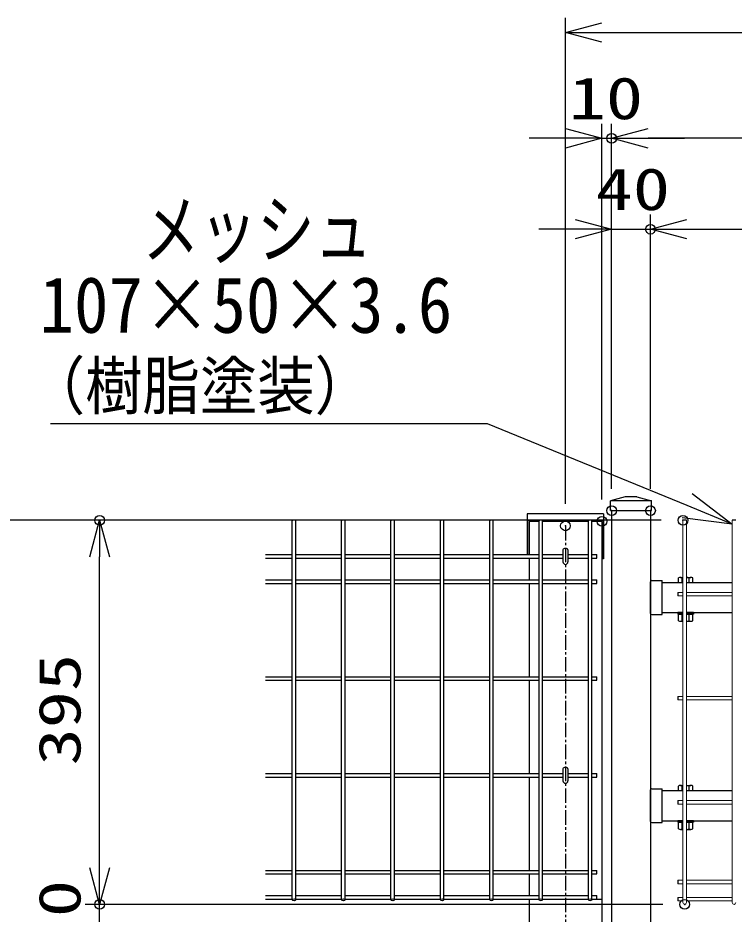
# Model space of a CAD drawing. Units: millimetres, scale not verified. Extents: x -6300 to 6300, y -4454 to 4456.
# Drawn here: x -5529 to -4793, y 1108 to 2030 of the extents above; entities that cross this region are included whole.
import ezdxf
from ezdxf.enums import TextEntityAlignment as Align

# ---------------------------------------------------------------- set-up
doc = ezdxf.new("R2010")
doc.units = ezdxf.units.MM
doc.header["$LTSCALE"] = 20
doc.header["$PDMODE"] = 32
doc.header["$PDSIZE"] = 10
doc.linetypes.add('USER3', pattern=[1.125, 0.75, -0.125, 0.125, -0.125])
for name, color, linetype, lineweight in [('0-1_0', 4, 'Continuous', 25), ('0-3_LAYER04', 7, 'Continuous', 25), ('0-5_実線', 7, 'Continuous', 25), ('0-C_LAYER12', 3, 'Continuous', 25)]:
    doc.layers.add(name, color=color, linetype=linetype, lineweight=lineweight)
doc.layers.add('0-2_DEFPOINTS', color=7, linetype='Continuous')
doc.styles.add('ＭＳ ゴシック', font='')
doc.styles.get('ＭＳ ゴシック').set_extended_font_data('MS Gothic')

# ---------------------------------------------------------------- blocks, each defined once
blk = doc.blocks.new('_Open30')
at = {"layer": '0-1_0', "color": 2}
blk.add_line((0, 0), (-20, 0), dxfattribs=at)
blk.add_lwpolyline([(-20, 5.36), (0, 0), (-20, -5.36)], dxfattribs=at)
blk = doc.blocks.new('MLeader1')
at = {"layer": '0-C_LAYER12', "color": 7}
blk.add_line((-5197.34, 1612.11), (-5496.01, 1612.11), dxfattribs=at)
at = {"layer": '0-C_LAYER12'}
blk.add_line((-4794.71, 1509.14), (-4840.98, 1528.07), dxfattribs=at)
at = {"layer": '0-C_LAYER12', "color": 7}
blk.add_lwpolyline([(-4840.98, 1528.07), (-5046.36, 1612.11), (-5197.34, 1612.11)], dxfattribs=at)
at = {"layer": '0-C_LAYER12'}
blk.add_lwpolyline([(-4835.91, 1540.47), (-4794.71, 1509.14), (-4846.06, 1515.67)], dxfattribs=at)
at = {"layer": '0-C_LAYER12', "style": 'ＭＳ ゴシック', "width": 0.9}
blk.add_text('（樹脂塗装）', height=48.09, dxfattribs=at).set_placement((-5519.34, 1612.86), align=Align.BOTTOM_LEFT)

msp = doc.modelspace()

# ---------------------------------------------------------------- linework, layer by layer
at = {"layer": '0-1_0', "color": 1}
for p, q in [((-4966.15, 1529.85), (-4966.15, 2029.69)), ((-4928.65, 1534.45), (-4928.65, 1920.88)), ((-4918.65, 1545.48), (-4918.65, 1920.88)), ((-4918.65, 1545.48), (-4918.65, 1920.88)), ((-4918.66, 1545.48), (-4918.66, 1827.38)), ((-4878.65, 1545.48), (-4878.65, 1827.38)), ((-4878.65, 1545.48), (-4878.65, 1827.38)), ((-4867.73, 1513.04), (-5706.63, 1513.04)), ((-4867.73, 1513.04), (-5591.58, 1513.04)), ((-4867.73, 1513.04), (-5460.4, 1513.04)), ((-4865.93, 1118.04), (-5460.4, 1118.04)), ((-4865.93, 1118.04), (-5460.4, 1118.04))]:
    msp.add_line(p, q, dxfattribs=at)
at = {"layer": '0-1_0', "color": 2}
for p, q in [((-4928.65, 2014.69), (-3961.15, 2014.69)), ((-4966.15, 1905.88), (-5003.65, 1905.88)), ((-4928.65, 1905.88), (-4918.65, 1905.88)), ((-4044.65, 1905.88), (-4881.15, 1905.88)), ((-4881.15, 1905.88), (-4843.65, 1905.88)), ((-4956.16, 1812.38), (-4993.66, 1812.38)), ((-4918.66, 1812.38), (-4878.65, 1812.38)), ((-4841.15, 1812.38), (-4803.65, 1812.38)), ((-4841.15, 1812.38), (-4084.65, 1812.38)), ((-5445.4, 1155.54), (-5445.4, 1475.54)), ((-5445.4, 1155.54), (-5445.4, 1193.04)), ((-5445.4, 1088.04), (-5445.4, 1118.04))]:
    msp.add_line(p, q, dxfattribs=at)
at = {"layer": '0-1_0'}
for p, q in [((-5247.18, 1122.66), (-5247.18, 1512.37)), ((-5243.58, 1122.66), (-5243.58, 1512.37)), ((-5196.41, 1122.66), (-5196.41, 1512.37)), ((-5192.81, 1122.66), (-5192.81, 1512.37)), ((-5145.64, 1122.66), (-5145.64, 1512.37)), ((-5142.04, 1122.66), (-5142.04, 1512.37)), ((-5094.87, 1122.66), (-5094.87, 1512.37)), ((-5091.27, 1122.66), (-5091.27, 1512.37)), ((-5044.1, 1122.66), (-5044.1, 1512.37)), ((-5040.5, 1122.66), (-5040.5, 1512.37)), ((-4993.34, 1122.66), (-4993.34, 1512.37)), ((-4989.74, 1122.66), (-4989.74, 1512.37)), ((-4942.57, 1122.66), (-4942.57, 1512.37)), ((-4938.97, 1122.66), (-4938.97, 1512.37)), ((-4841.63, 1513.04), (-4845.23, 1513.04)), ((-4790.87, 1513.04), (-4794.47, 1513.04)), ((-5274.84, 1477.73), (-5247.18, 1477.73)), ((-5243.58, 1477.73), (-5196.41, 1477.73)), ((-5192.81, 1477.73), (-5145.64, 1477.73)), ((-5142.04, 1477.73), (-5094.87, 1477.73)), ((-5091.27, 1477.73), (-5044.1, 1477.73)), ((-5040.5, 1477.73), (-4993.34, 1477.73)), ((-4989.74, 1477.73), (-4968.75, 1477.73)), ((-4963.55, 1477.73), (-4942.57, 1477.73)), ((-4938.97, 1477.73), (-4933.75, 1477.73)), ((-4933.75, 1474.13), (-4933.75, 1477.73)), ((-5274.84, 1474.13), (-5247.18, 1474.13)), ((-5243.58, 1474.13), (-5196.41, 1474.13)), ((-5192.81, 1474.13), (-5145.64, 1474.13)), ((-5142.04, 1474.13), (-5094.87, 1474.13)), ((-5091.27, 1474.13), (-5044.1, 1474.13)), ((-5040.5, 1474.13), (-4993.34, 1474.13)), ((-4989.74, 1474.13), (-4968.75, 1474.13)), ((-4963.55, 1474.13), (-4942.57, 1474.13)), ((-4938.97, 1474.13), (-4933.75, 1474.13)), ((-5274.84, 1451.75), (-5247.18, 1451.75)), ((-5274.84, 1448.15), (-5247.18, 1448.15)), ((-5243.58, 1451.75), (-5196.41, 1451.75)), ((-5243.58, 1448.15), (-5196.41, 1448.15)), ((-5192.81, 1451.75), (-5145.64, 1451.75)), ((-5192.81, 1448.15), (-5145.64, 1448.15)), ((-5142.04, 1451.75), (-5094.87, 1451.75)), ((-5142.04, 1448.15), (-5094.87, 1448.15)), ((-5091.27, 1451.75), (-5044.1, 1451.75)), ((-5091.27, 1448.15), (-5044.1, 1448.15)), ((-5040.5, 1451.75), (-4993.34, 1451.75)), ((-5040.5, 1448.15), (-4993.34, 1448.15)), ((-4989.74, 1451.75), (-4942.57, 1451.75)), ((-4989.74, 1448.15), (-4942.57, 1448.15)), ((-4938.97, 1451.75), (-4933.75, 1451.75)), ((-4938.97, 1448.15), (-4933.75, 1448.15)), ((-4933.75, 1448.15), (-4933.75, 1451.75)), ((-4850.43, 1438.84), (-4850.43, 1435.24)), ((-5274.84, 1352.16), (-5247.18, 1352.16)), ((-5274.84, 1348.56), (-5247.18, 1348.56)), ((-5243.58, 1352.16), (-5196.41, 1352.16)), ((-5243.58, 1348.56), (-5196.41, 1348.56)), ((-5192.81, 1352.16), (-5145.64, 1352.16)), ((-5192.81, 1348.56), (-5145.64, 1348.56)), ((-5142.04, 1352.16), (-5094.87, 1352.16)), ((-5142.04, 1348.56), (-5094.87, 1348.56)), ((-5091.27, 1352.16), (-5044.1, 1352.16)), ((-5091.27, 1348.56), (-5044.1, 1348.56)), ((-5040.5, 1352.16), (-4993.34, 1352.16)), ((-5040.5, 1348.56), (-4993.34, 1348.56)), ((-4989.74, 1352.16), (-4942.57, 1352.16)), ((-4989.74, 1348.56), (-4942.57, 1348.56)), ((-4938.97, 1352.16), (-4933.75, 1352.16)), ((-4938.97, 1348.56), (-4933.75, 1348.56)), ((-4933.75, 1348.56), (-4933.75, 1352.16)), ((-4850.43, 1331.84), (-4850.43, 1328.24)), ((-5274.84, 1252.56), (-5247.18, 1252.56)), ((-5274.84, 1248.96), (-5247.18, 1248.96)), ((-5243.58, 1252.56), (-5196.41, 1252.56)), ((-5243.58, 1248.96), (-5196.41, 1248.96)), ((-5192.81, 1252.56), (-5145.64, 1252.56)), ((-5192.81, 1248.96), (-5145.64, 1248.96)), ((-5142.04, 1252.56), (-5094.87, 1252.56)), ((-5142.04, 1248.96), (-5094.87, 1248.96)), ((-5091.27, 1252.56), (-5044.1, 1252.56)), ((-5091.27, 1248.96), (-5044.1, 1248.96)), ((-5040.5, 1252.56), (-4993.34, 1252.56)), ((-5040.5, 1248.96), (-4993.34, 1248.96)), ((-4989.74, 1252.56), (-4968.75, 1252.56)), ((-4989.74, 1248.96), (-4968.75, 1248.96)), ((-4963.55, 1252.56), (-4942.57, 1252.56)), ((-4963.55, 1248.96), (-4942.57, 1248.96)), ((-4938.97, 1252.56), (-4933.75, 1252.56)), ((-4938.97, 1248.96), (-4933.75, 1248.96)), ((-4933.75, 1248.96), (-4933.75, 1252.56)), ((-4850.43, 1224.84), (-4850.43, 1221.24)), ((-5274.84, 1152.97), (-5247.18, 1152.97)), ((-5243.58, 1152.97), (-5196.41, 1152.97)), ((-5192.81, 1152.97), (-5145.64, 1152.97)), ((-5142.04, 1152.97), (-5094.87, 1152.97)), ((-5091.27, 1152.97), (-5044.1, 1152.97)), ((-5040.5, 1152.97), (-4993.34, 1152.97)), ((-4989.74, 1152.97), (-4942.57, 1152.97)), ((-4938.97, 1152.97), (-4933.75, 1152.97)), ((-4933.75, 1149.37), (-4933.75, 1152.97)), ((-5274.84, 1149.37), (-5247.18, 1149.37)), ((-5243.58, 1149.37), (-5196.41, 1149.37)), ((-5192.81, 1149.37), (-5145.64, 1149.37)), ((-5142.04, 1149.37), (-5094.87, 1149.37)), ((-5091.27, 1149.37), (-5044.1, 1149.37)), ((-5040.5, 1149.37), (-4993.34, 1149.37)), ((-4989.74, 1149.37), (-4942.57, 1149.37)), ((-4938.97, 1149.37), (-4933.75, 1149.37)), ((-4850.43, 1142.87), (-4850.43, 1139.27)), ((-5274.84, 1126.99), (-5247.18, 1126.99)), ((-5243.58, 1126.99), (-5196.41, 1126.99)), ((-5192.81, 1126.99), (-5145.64, 1126.99)), ((-5142.04, 1126.99), (-5094.87, 1126.99)), ((-5091.27, 1126.99), (-5044.1, 1126.99)), ((-5040.5, 1126.99), (-4993.34, 1126.99)), ((-4989.74, 1126.99), (-4942.57, 1126.99)), ((-4938.97, 1126.99), (-4933.75, 1126.99)), ((-4933.75, 1123.39), (-4933.75, 1126.99)), ((-4850.43, 1125.24), (-4850.43, 1121.64)), ((-5274.84, 1123.39), (-5247.18, 1123.39)), ((-5243.58, 1123.39), (-5196.41, 1123.39)), ((-5192.81, 1123.39), (-5145.64, 1123.39)), ((-5142.04, 1123.39), (-5094.87, 1123.39)), ((-5091.27, 1123.39), (-5044.1, 1123.39)), ((-5040.5, 1123.39), (-4993.34, 1123.39)), ((-4989.74, 1123.39), (-4942.57, 1123.39)), ((-4938.97, 1123.39), (-4933.75, 1123.39))]:
    msp.add_line(p, q, dxfattribs=at)
at = {"layer": '0-1_0', "color": 7}
for p, q in [((-5005.45, 1519.68), (-5005.45, 1477.73)), ((-4926.85, 1519.68), (-5005.45, 1519.68)), ((-4993.17, 1512.75), (-5005.45, 1512.75)), ((-5003.85, 1511.95), (-5003.85, 1477.73)), ((-4993.34, 1511.95), (-5003.85, 1511.95)), ((-5003.65, 1511.95), (-5003.65, 1477.73)), ((-4942.4, 1512.75), (-4989.9, 1512.75)), ((-4942.57, 1511.95), (-4989.74, 1511.95)), ((-4926.85, 1512.75), (-4939.13, 1512.75)), ((-4928.45, 1511.95), (-4938.97, 1511.95)), ((-4928.65, 1511.95), (-4928.65, 421.04)), ((-4928.45, 1511.95), (-4928.45, 1474.3)), ((-4926.85, 1519.68), (-4926.85, 1473.5)), ((-4968.75, 1482.59), (-4968.75, 1470.31)), ((-4963.55, 1482.59), (-4963.55, 1470.31)), ((-5003.65, 1474.13), (-5003.65, 1451.75)), ((-4928.45, 1474.3), (-4928.65, 1474.3)), ((-4926.85, 1473.5), (-4928.65, 1473.5)), ((-5003.65, 1448.15), (-5003.65, 1352.16)), ((-4878.65, 1417.29), (-4878.65, 1449.79)), ((-4877.45, 1450.99), (-4866.65, 1450.99)), ((-4866.65, 1449.04), (-4845.23, 1449.04)), ((-4849.72, 1449.04), (-4849.72, 1453.72)), ((-4849.72, 1449.04), (-4845.23, 1449.04)), ((-4847.91, 1454.26), (-4845.23, 1454.26)), ((-4846.09, 1449.04), (-4846.09, 1453.72)), ((-4841.63, 1454.26), (-4837, 1454.26)), ((-4841.63, 1449.04), (-4794.47, 1449.04)), ((-4841.63, 1449.04), (-4835.18, 1449.04)), ((-4838.81, 1449.04), (-4838.81, 1453.72)), ((-4835.18, 1449.04), (-4835.18, 1453.72)), ((-4866.65, 1418.04), (-4845.23, 1418.04)), ((-4849.72, 1416.44), (-4845.23, 1416.44)), ((-4849.72, 1409.65), (-4849.72, 1416.44)), ((-4846.09, 1409.65), (-4846.09, 1416.44)), ((-4841.63, 1418.04), (-4794.47, 1418.04)), ((-4841.63, 1416.44), (-4835.18, 1416.44)), ((-4838.81, 1409.65), (-4838.81, 1416.44)), ((-4835.18, 1409.65), (-4835.18, 1416.44)), ((-4847.91, 1409.12), (-4845.23, 1409.12)), ((-4841.63, 1409.12), (-4837, 1409.12)), ((-5003.65, 1348.56), (-5003.65, 1252.56)), ((-4968.75, 1257.46), (-4968.75, 1245.18)), ((-4963.55, 1257.46), (-4963.55, 1245.18)), ((-5003.65, 1248.96), (-5003.65, 1152.97)), ((-4878.65, 1203.29), (-4878.65, 1235.79)), ((-4877.45, 1236.99), (-4866.65, 1236.99)), ((-4866.65, 1235.04), (-4845.23, 1235.04)), ((-4849.72, 1235.04), (-4849.72, 1239.72)), ((-4849.72, 1235.04), (-4845.23, 1235.04)), ((-4847.91, 1240.26), (-4845.23, 1240.26)), ((-4846.09, 1235.04), (-4846.09, 1239.72)), ((-4841.63, 1240.26), (-4837, 1240.26)), ((-4841.63, 1235.04), (-4794.47, 1235.04)), ((-4841.63, 1235.04), (-4835.18, 1235.04)), ((-4838.81, 1235.04), (-4838.81, 1239.72)), ((-4835.18, 1235.04), (-4835.18, 1239.72)), ((-4866.65, 1204.04), (-4845.23, 1204.04)), ((-4849.72, 1202.44), (-4845.23, 1202.44)), ((-4849.72, 1195.65), (-4849.72, 1202.44)), ((-4846.09, 1195.65), (-4846.09, 1202.44)), ((-4841.63, 1204.04), (-4794.47, 1204.04)), ((-4841.63, 1202.44), (-4835.18, 1202.44)), ((-4838.81, 1195.65), (-4838.81, 1202.44)), ((-4835.18, 1195.65), (-4835.18, 1202.44)), ((-4847.91, 1195.12), (-4845.23, 1195.12)), ((-4841.63, 1195.12), (-4837, 1195.12)), ((-5003.65, 1149.37), (-5003.65, 1126.99)), ((-5003.65, 1123.39), (-5003.65, 1099.44)), ((-4993.17, 1123.04), (-5003.65, 1123.04)), ((-4942.4, 1123.04), (-4989.9, 1123.04)), ((-4928.65, 1123.04), (-4939.13, 1123.04))]:
    msp.add_line(p, q, dxfattribs=at)
at = {"layer": '0-1_0', "lineweight": 15}
for p, q in [((-4845.23, 1513.04), (-4845.23, 1119.84)), ((-4841.63, 1513.04), (-4841.63, 1119.84)), ((-4794.47, 1513.04), (-4794.47, 1119.84)), ((-4845.23, 1438.84), (-4850.43, 1438.84)), ((-4794.47, 1438.84), (-4841.63, 1438.84)), ((-4845.23, 1435.24), (-4850.43, 1435.24)), ((-4794.47, 1435.24), (-4841.63, 1435.24)), ((-4845.23, 1331.84), (-4850.43, 1331.84)), ((-4845.23, 1328.24), (-4850.43, 1328.24)), ((-4794.47, 1331.84), (-4841.63, 1331.84)), ((-4794.47, 1328.24), (-4841.63, 1328.24)), ((-4845.23, 1224.84), (-4850.43, 1224.84)), ((-4845.23, 1221.24), (-4850.43, 1221.24)), ((-4794.47, 1224.84), (-4841.63, 1224.84)), ((-4794.47, 1221.24), (-4841.63, 1221.24)), ((-4845.23, 1142.87), (-4850.43, 1142.87)), ((-4794.47, 1142.87), (-4841.63, 1142.87)), ((-4845.23, 1139.27), (-4850.43, 1139.27)), ((-4794.47, 1139.27), (-4841.63, 1139.27)), ((-4845.23, 1125.24), (-4850.43, 1125.24)), ((-4794.47, 1125.24), (-4841.63, 1125.24)), ((-4845.23, 1121.64), (-4850.43, 1121.64)), ((-4794.47, 1121.64), (-4841.63, 1121.64))]:
    msp.add_line(p, q, dxfattribs=at)
at = {"layer": '0-1_0', "color": 7, "linetype": 'USER3'}
msp.add_line((-4966.15, 1507.35), (-4966.15, -1211.96), dxfattribs=at)
at = {"layer": '0-1_0', "color": 7}
for points in [[(-4877.45, 1416.09), (-4866.65, 1416.09), (-4866.65, 1450.99)], [(-4877.45, 1202.09), (-4866.65, 1202.09), (-4866.65, 1236.99)]]:
    msp.add_lwpolyline(points, dxfattribs=at)
for centre, radius, start, end in [((-4966.15, 1470.31), 2.6, 180, 0), ((-4877.45, 1449.79), 1.2, 90, 180), ((-4847.91, 1450.91), 3.35, 57.13278, 122.86722), ((-4842.45, 1441.66), 12.6, 102.76508, 106.77865), ((-4842.45, 1441.66), 12.6, 73.22135, 86.28484), ((-4837, 1450.91), 3.35, 57.13278, 122.86722), ((-4877.45, 1417.29), 1.2, 180, 270), ((-4847.91, 1412.47), 3.35, 237.13278, 302.86722), ((-4842.45, 1421.72), 12.6, 253.22135, 257.23492), ((-4842.45, 1421.72), 12.6, 273.71516, 286.77865), ((-4837, 1412.47), 3.35, 237.13278, 302.86722), ((-4966.15, 1245.18), 2.6, 180, 0), ((-4877.45, 1235.79), 1.2, 90, 180), ((-4847.91, 1236.91), 3.35, 57.13278, 122.86722), ((-4842.45, 1227.66), 12.6, 102.76508, 106.77865), ((-4842.45, 1227.66), 12.6, 73.22135, 86.28484), ((-4837, 1236.91), 3.35, 57.13278, 122.86722), ((-4877.45, 1203.29), 1.2, 180, 270), ((-4847.91, 1198.47), 3.35, 237.13278, 302.86722), ((-4842.45, 1207.72), 12.6, 253.22135, 257.23492), ((-4842.45, 1207.72), 12.6, 273.71516, 286.77865), ((-4837, 1198.47), 3.35, 237.13278, 302.86722)]:
    msp.add_arc(centre, radius, start, end, dxfattribs=at)
at = {"layer": '0-1_0', "lineweight": 15}
for centre in [(-4843.43, 1119.84), (-4792.67, 1119.84)]:
    msp.add_arc(centre, 1.8, 180, 0, dxfattribs=at)
at = {"layer": '0-1_0'}
for centre in [(-5245.38, 1512.37), (-5194.61, 1512.37), (-5143.84, 1512.37), (-5093.07, 1512.37), (-5042.3, 1512.37), (-4991.54, 1512.37), (-4940.77, 1512.37)]:
    msp.add_ellipse(centre, major_axis=(1.8, 0), ratio=0.5, start_param=0, end_param=3.141593, dxfattribs=at)
at = {"layer": '0-1_0', "color": 7}
for centre in [(-4966.15, 1482.59), (-4966.15, 1257.46)]:
    msp.add_ellipse(centre, major_axis=(-2.6, 0), ratio=0.601815, start_param=3.141593, end_param=6.283185, dxfattribs=at)
at = {"layer": '0-1_0'}
for centre in [(-5245.38, 1122.66), (-5194.61, 1122.66), (-5143.84, 1122.66), (-5093.07, 1122.66), (-5042.3, 1122.66), (-4991.54, 1122.66), (-4940.77, 1122.66)]:
    msp.add_ellipse(centre, major_axis=(1.8, 0), ratio=0.5, dxfattribs=at)
at = {"layer": '0-2_DEFPOINTS'}
for p in [(-4918.65, 1905.88), (-4878.65, 1812.38), (-4918.66, 1522.98), (-4918.65, 1522.98), (-4878.65, 1522.98), (-5445.4, 1513.04), (-4966.15, 1507.35), (-4928.65, 1511.95), (-4845.23, 1513.04), (-5445.4, 1118.04), (-4843.43, 1118.04)]:
    msp.add_point(p, dxfattribs=at)
at = {"layer": '0-3_LAYER04'}
for p, q in [((-4919.65, 1523.04), (-4919.65, 1533.04)), ((-4877.65, 1533.04), (-4919.65, 1533.04)), ((-4892.65, 1537.04), (-4877.65, 1533.04)), ((-4877.65, 1523.04), (-4877.65, 1533.04)), ((-4919.65, 1523.04), (-4877.65, 1523.04)), ((-4918.65, 1523.04), (-4918.65, 421.04)), ((-4878.65, 1523.04), (-4878.65, -881.96))]:
    msp.add_line(p, q, dxfattribs=at)
msp.add_lwpolyline([(-4892.65, 1537.04), (-4904.65, 1537.04), (-4919.65, 1533.04)], dxfattribs=at)
at = {"layer": '0-5_実線'}
for p, q in [((-4850.45, 1418.04), (-4850.45, 1416.44)), ((-4845.23, 1418.04), (-4850.45, 1418.04)), ((-4845.23, 1416.44), (-4850.45, 1416.44)), ((-4834.45, 1418.04), (-4841.63, 1418.04)), ((-4834.45, 1416.44), (-4841.63, 1416.44)), ((-4834.45, 1418.04), (-4834.45, 1416.44)), ((-4850.45, 1204.04), (-4850.45, 1202.44)), ((-4845.23, 1204.04), (-4850.45, 1204.04)), ((-4845.23, 1202.44), (-4850.45, 1202.44)), ((-4834.45, 1204.04), (-4841.63, 1204.04)), ((-4834.45, 1202.44), (-4841.63, 1202.44)), ((-4834.45, 1204.04), (-4834.45, 1202.44))]:
    msp.add_line(p, q, dxfattribs=at)

# ---------------------------------------------------------------- block references
at = {"layer": '0-1_0', "xscale": 1.875, "yscale": 1.875}
for p, rotation in [((-4966.15, 2014.69), 180), ((-4918.65, 1905.88), 180), ((-4918.65, 1905.88), 180), ((-4878.65, 1812.38), 180), ((-4878.65, 1812.38), 180), ((-5445.4, 1513.04), 90), ((-5445.4, 1118.04), 270), ((-5445.4, 1118.04), 270)]:
    msp.add_blockref('_Open30', p, dxfattribs=dict(at, rotation=rotation))
for p in [(-4928.65, 1905.88), (-4918.66, 1812.38)]:
    msp.add_blockref('_Open30', p, dxfattribs=at)
at = {"layer": '0-C_LAYER12'}
msp.add_blockref('MLeader1', (0, 0), dxfattribs=at)

# ---------------------------------------------------------------- texts
at = {"layer": '0-1_0', "color": 3, "style": 'ＭＳ ゴシック', "width": 1.3}
for s, p in [('10', (-4962.81, 1912.55)), ('40', (-4935.08, 1819.05))]:
    msp.add_text(s, height=43.26, dxfattribs=at).set_placement(p, align=Align.BOTTOM_LEFT)
for s, p in [('395', (-5452.07, 1260.9)), ('30', (-5452.07, 1066.61))]:
    msp.add_text(s, height=43.26, rotation=90, dxfattribs=at).set_placement(p, align=Align.BOTTOM_LEFT)
at = {"layer": '0-C_LAYER12', "style": 'ＭＳ ゴシック'}
for s, width, p in [('メッシュ', 0.75, (-5401.62, 1766.13)), ('107×50×3.6', 0.9, (-5507.11, 1688.53))]:
    msp.add_text(s, height=57.77, dxfattribs=dict(at, width=width)).set_placement(p, align=Align.BOTTOM_LEFT)

doc.saveas('drawing.dxf')
